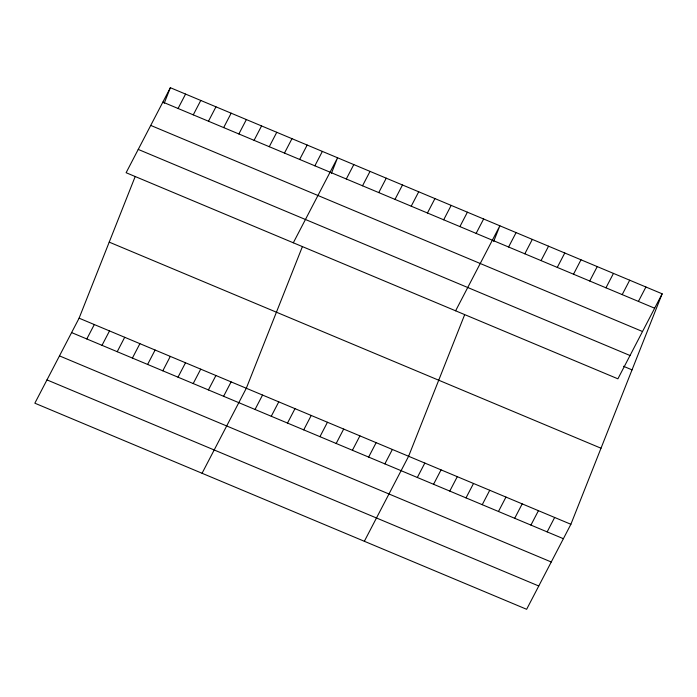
<?xml version="1.0" encoding="UTF-8"?>
<svg xmlns="http://www.w3.org/2000/svg" width="697" height="697" viewBox="0 0 697 697"><rect width="100%" height="100%" fill="white"/><g stroke="black" fill="none" stroke-linecap="round" stroke-linejoin="round"><path stroke-width="1.05" d="M662.15 293.803L617.899 378.82L126.113 172.717L170.364 87.709L662.15 293.803L570.887 524.283L526.636 609.291L34.85 403.197L79.101 318.18L135.079 176.82M164.187 103.304L170.364 87.709M302.289 246.895L246.311 388.255L202.06 473.272M331.397 173.379L337.575 157.783L293.315 242.791M464.577 314.913L408.599 456.274L364.348 541.281M493.685 241.397L499.862 225.793L455.611 310.801M178.066 108.479L185.568 94.078M193.269 114.857L200.771 100.446M86.803 338.96L94.304 324.558M208.473 121.226L215.965 106.815M102.006 345.329L109.507 330.927M223.667 127.595L231.169 113.184M117.209 351.706L124.702 337.296M238.871 133.963L246.372 119.562M132.404 358.075L139.905 343.665M254.074 140.332L261.567 125.93M147.607 364.444L155.109 350.033M269.269 146.701L276.77 132.299M162.81 370.813L170.303 356.402M284.472 153.079L291.973 138.668M178.005 377.182L185.507 362.78M299.675 159.447L307.168 145.037M193.208 383.55L200.71 369.149M314.87 165.816L322.371 151.406M208.412 389.928L215.913 375.517M223.606 396.297L231.108 381.886M346.304 178.99L353.806 164.579M362.527 185.785L370.029 171.384M255.041 409.47L262.542 395.06M378.759 192.59L386.26 178.179M271.264 416.266L278.765 401.864M394.99 199.394L402.491 184.984M287.495 423.07L294.997 408.66M411.221 206.19L418.714 191.788M303.726 429.866L311.228 415.464M427.444 212.994L434.945 198.584M319.958 436.67L327.451 422.26M443.675 219.799L451.177 205.388M336.181 443.475L343.682 429.064M459.907 226.595L467.408 212.193M352.412 450.271L359.913 435.869M476.129 233.399L483.631 218.989M368.643 457.075L376.145 442.665M384.866 463.88L392.367 449.469M508.592 246.999L516.094 232.598M524.824 253.804L532.316 239.393M417.329 477.48L424.83 463.069M541.046 260.6L548.548 246.198M433.56 484.284L441.053 469.874M557.278 267.404L564.779 252.994M449.783 491.08L457.284 476.678M573.509 274.209L581.002 259.798M466.014 497.885L473.516 483.474M589.732 281.004L597.233 266.602M482.246 504.68L489.738 490.279M605.963 287.809L613.465 273.398M498.468 511.485L505.97 497.074M622.194 294.613L629.696 280.203M514.7 518.289L522.201 503.879M638.417 301.409L645.919 287.007M530.931 525.085L538.433 510.683M547.162 531.889L554.655 517.479M162.863 102.111L654.649 308.213M150.735 125.416L642.521 331.511M138.241 149.419L630.027 355.514M623.44 366.265L632.031 369.863M109.22 242.129L601.006 448.223M79.101 318.18L570.887 524.283M71.608 332.591L563.385 538.694M59.472 355.888L551.257 561.991M46.978 379.9L538.764 585.994"/></g></svg>
